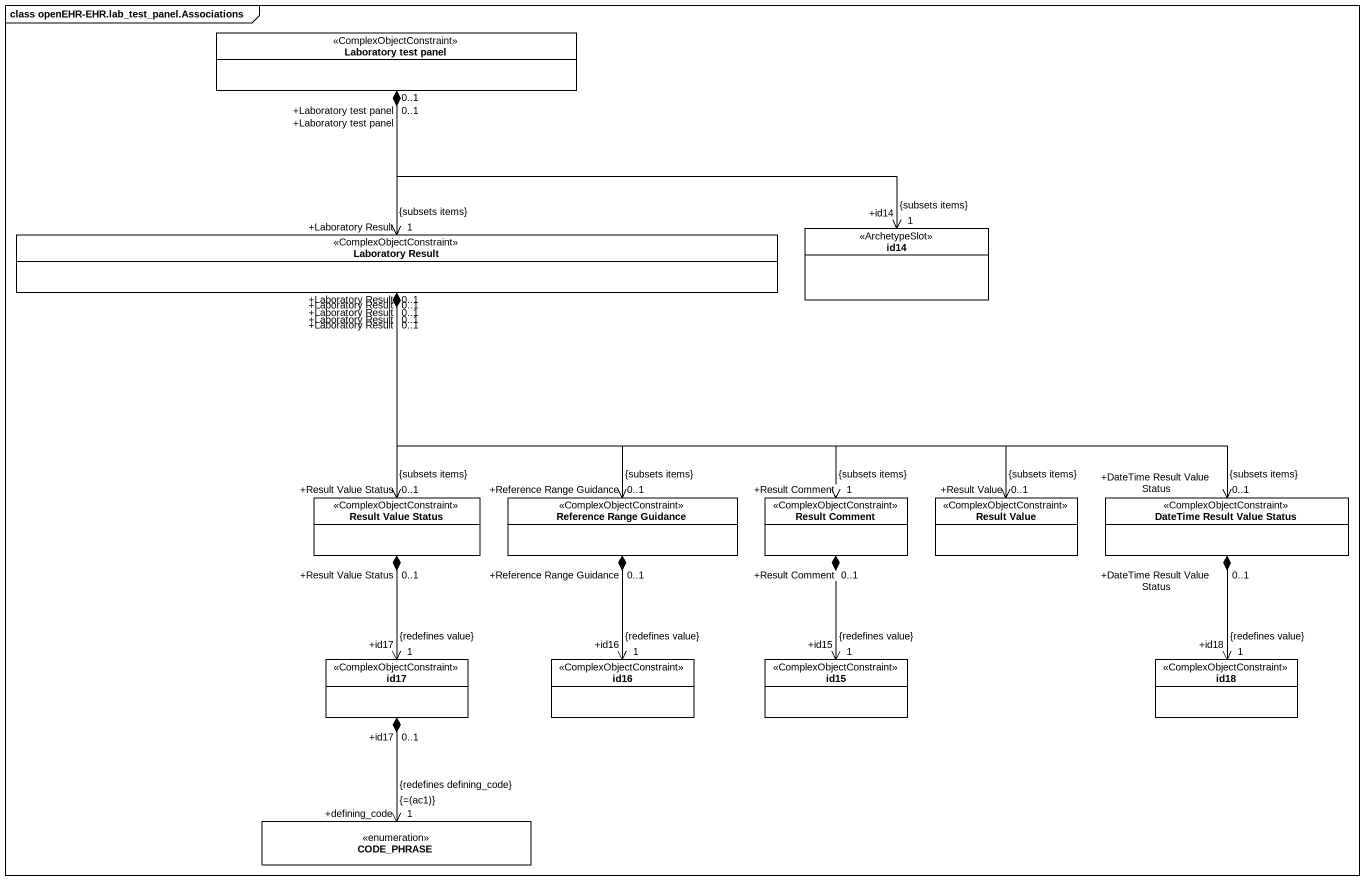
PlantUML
@startuml
mainframe class openEHR-EHR.lab_test_panel.Associations
hide circle
hide empty members
class "Laboratory test panel" as Laboratory_test_panel <<ComplexObjectConstraint>>
class "Laboratory Result" as Laboratory_Result <<ComplexObjectConstraint>>
class id14 <<ArchetypeSlot>>
class "Result Value Status" as Result_Value_Status <<ComplexObjectConstraint>>
class "Reference Range Guidance" as Reference_Range_Guidance <<ComplexObjectConstraint>>
class "Result Comment" as Result_Comment <<ComplexObjectConstraint>>
class "Result Value" as Result_Value <<ComplexObjectConstraint>>
class "DateTime Result Value Status" as DateTime_Result_Value_Status <<ComplexObjectConstraint>>
class id17 <<ComplexObjectConstraint>>
class id16 <<ComplexObjectConstraint>>
class id15 <<ComplexObjectConstraint>>
class id18 <<ComplexObjectConstraint>>
enum CODE_PHRASE
Laboratory_test_panel "+Laboratory test panel\n0..1" *--> "+Laboratory Result\n1\n{subsets items}" Laboratory_Result
Laboratory_test_panel "+Laboratory test panel\n0..1" *-right-> "+id14\n1\n{subsets items}" id14
Laboratory_Result "+Laboratory Result\n0..1" *--> "+Result Value Status\n0..1\n{subsets items}" Result_Value_Status
Laboratory_Result "+Laboratory Result\n0..1" *--> "+Reference Range Guidance\n0..1\n{subsets items}" Reference_Range_Guidance
Laboratory_Result "+Laboratory Result\n0..1" *-right-> "+Result Comment\n1\n{subsets items}" Result_Comment
Laboratory_Result "+Laboratory Result\n0..1" *-right-> "+Result Value\n0..1\n{subsets items}" Result_Value
Laboratory_Result "+Laboratory Result\n0..1" *-right-> "+DateTime Result Value Status\n0..1\n{subsets items}" DateTime_Result_Value_Status
Result_Value_Status "+Result Value Status\n0..1" *--> "+id17\n1\n{redefines value}" id17
Reference_Range_Guidance "+Reference Range Guidance\n0..1" *--> "+id16\n1\n{redefines value}" id16
Result_Comment "+Result Comment\n0..1" *--> "+id15\n1\n{redefines value}" id15
DateTime_Result_Value_Status "+DateTime Result Value Status\n0..1" *--> "+id18\n1\n{redefines value}" id18
id17 "+id17\n0..1" *--> "+defining_code\n1\n{=(ac1)}\n{redefines defining_code}" CODE_PHRASE
@enduml
